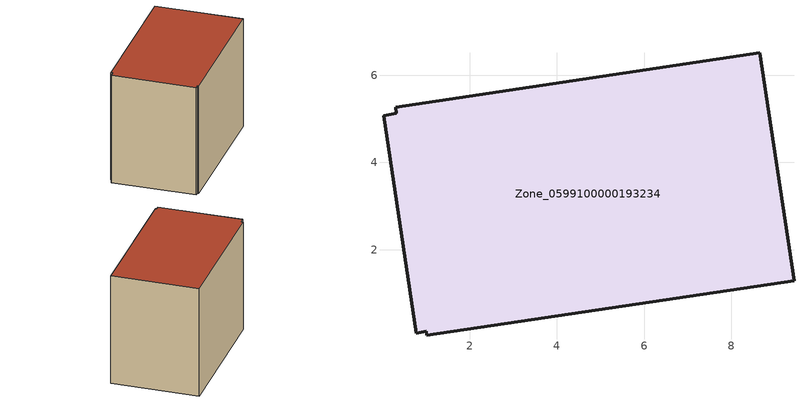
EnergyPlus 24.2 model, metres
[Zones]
Zone_0599100000193234
 floor ground (C_G): 1.01,0.03 1,0.13 0.77,0.08 0.02,5.08 0.32,5.13 0.3,5.26 8.65,6.52 9.44,1.29 z0
 wall outside (C_F): 0.02,5.08 0.77,0.08 1,0.13 1.01,0.03 9.44,1.29 8.65,6.52 0.3,5.26 0.32,5.13 0.02,5.08 z0:6.91
 roof outside (C_R): 0.77,0.08 1,0.13 1.01,0.03 9.44,1.29 8.65,6.52 0.3,5.26 0.32,5.13 0.02,5.08 z6.91
[BUILDING]
Pand.0599100000193234: North Axis=0; Terrain=City; Loads Convergence Tolerance Value=0.04; Temperature Convergence Tolerance Value=0.4; Solar Distribution=FullExterior; Maximum Number of Warmup Days=25; Minimum Number of Warmup Days=1
[Site:Location]
Rotterdam.The.Hague.AP_ZH_NLD Design_Conditions: Latitude=51.96; Longitude=4.45; Time Zone=1; Elevation=-4.5
[SITE:GROUNDTEMPERATURE:BUILDINGSURFACE]
18, 18, 18, 18, 18, 18, 18, 18, 18, 18, 18, 18
[MATERIAL] Thermal Absorptance=0.9; Solar Absorptance=0.7; Visible Absorptance=0.7
Name | Roughness | Thickness | Conductivity | Density | Specific Heat
G.TC.1946 | MediumSmooth | 0.15 | 1 | 540 | 1210
F.TC.1946 | Rough | 0.3 | 0.857143 | 1920 | 840
R.TC.1946 | MediumRough | 0.2 | 0.909091 | 1500 | 1000
[CONSTRUCTION]
C_G: G.TC.1946
C_F: F.TC.1946
C_R: R.TC.1946
[ZONE]
Zone_0599100000193234: Type=1; Multiplier=1; Ceiling Height=Autocalculate; Volume=Autocalculate; Floor Area=autocalculate; Part of Total Floor Area=Yes
[ZONEINFILTRATION:DESIGNFLOWRATE]
Infil_Zone_0599100000193234: Zone or ZoneList or Space or SpaceList=Zone_0599100000193234; Schedule=AlwaysOn; Design Flow Rate Calculation Method=Flow/Area; Flow Rate per Floor Area=0.003; Constant Term Coefficient=1; Temperature Term Coefficient=0; Velocity Term Coefficient=0; Velocity Squared Term Coefficient=0
[HVACTEMPLATE:ZONE:IDEALLOADSAIRSYSTEM]
Zone_0599100000193234: Maximum Heating Supply Air Temperature=50; Minimum Cooling Supply Air Temperature=13; Maximum Heating Supply Air Humidity Ratio=0.0156; Minimum Cooling Supply Air Humidity Ratio=0.0077; Heating Limit=NoLimit; Cooling Limit=NoLimit; Dehumidification Control Type=ConstantSensibleHeatRatio; Cooling Sensible Heat Ratio=0.7; Dehumidification Setpoint=60; Humidification Control Type=None; Humidification Setpoint=30; Outdoor Air Method=None; Outdoor Air Flow Rate per Person=0.00944; Outdoor Air Flow Rate per Zone Floor Area=0; Outdoor Air Flow Rate per Zone=0; Demand Controlled Ventilation Type=None; Outdoor Air Economizer Type=NoEconomizer; Heat Recovery Type=None; Sensible Heat Recovery Effectiveness=0.7; Latent Heat Recovery Effectiveness=0.65
[ZONECONTROL:THERMOSTAT]
ThermostatControl_Zone_0599100000193234: Zone or ZoneList=Zone_0599100000193234; Control Type Schedule=DualSetpointControlType; Control 1=Thermostat_Zone_0599100000193234; Temperature Difference Between Cutout And Setpoint=0
[THERMOSTATSETPOINT:DUALSETPOINT]
Thermostat_Zone_0599100000193234: Heating Setpoint Temperature Schedule=HeatingSetpoint_Zone_0599100000193234; Cooling Setpoint Temperature Schedule=CoolingSetpoint_Zone_0599100000193234
[SCHEDULE:COMPACT]
HeatingSetpoint_Zone_0599100000193234: Through: 12/31, For: AllDays, Until: 24:00, 21
CoolingSetpoint_Zone_0599100000193234: Through: 12/31, For: AllDays, Until: 24:00, 24
DualSetpointControlType: Through: 12/31, For: AllDays, Until: 24:00, 4
AlwaysOn: Through: 12/31, For: AllDays, Until: 24:00, 1
